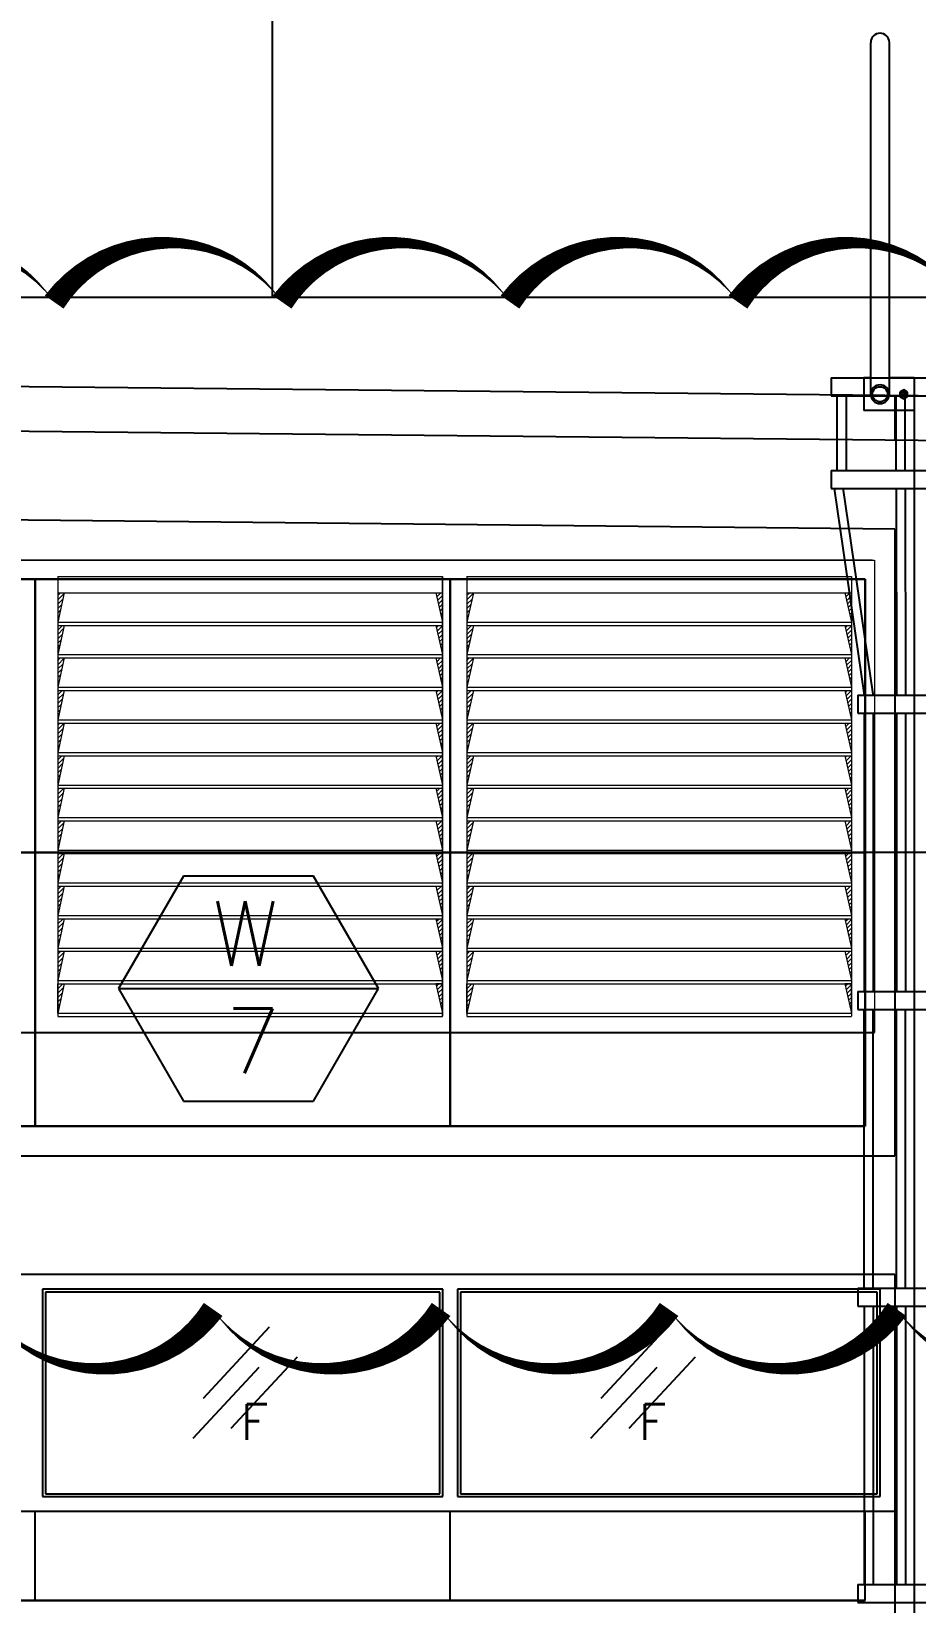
# Model space of a CAD drawing. Header units: inches. Extents: x 10298 to 58665, y -34908 to 21181.
# Drawn here: x 48045 to 51027, y -27391 to -22091 of the extents above; entities that cross this region are included whole.
import ezdxf
from ezdxf import colors
from ezdxf.entities.mleader import LeaderData, LeaderLine
from ezdxf.math import Vec2, Vec3

# ---------------------------------------------------------------- set-up
doc = ezdxf.new("R2010")
doc.units = ezdxf.units.IN
doc.header["$MEASUREMENT"] = 0
for name, pattern in [('CENTER', [2, 1.25, -0.25, 0.25, -0.25]), ('HIDDEN', [0.375, 0.25, -0.125]), ('HIDDEN2', [0.1875, 0.125, -0.0625])]:
    doc.linetypes.add(name, pattern=pattern)
for name, color, linetype in [('1', 1, 'CENTER'), ('M-HVAC-DUCT-NEW', 5, 'Continuous'), ('M-HVAC-PIPE-NEW', 6, 'HIDDEN2'), ('M-X-BKGD', 8, 'Continuous')]:
    doc.layers.add(name, color=color, linetype=linetype)
doc.layers.add('grid nos', color=253, linetype='Continuous', lineweight=0)
doc.styles.add('RomanS', font='romans.shx', dxfattribs={"width": 0.8})
doc.styles.add('SIMPLEX', font='simplex.shx')

# ---------------------------------------------------------------- blocks, each defined once
blk = doc.blocks.new('LOUVER 5')
at = {"color": 170, "ltscale": 10000}
blk.add_line((33449, 71080.7), (27841.2, 71080.7), dxfattribs=at)
at = {"layer": '1', "color": 170, "lineweight": 0}
for p, q in [((33441.6, 72675), (27841.2, 72675)), ((27841.2, 72675), (33449, 72675)), ((33449, 72675), (33449, 71080.7)), ((30694.6, 72620), (31992, 72620)), ((30694.6, 72620), (31992, 72620)), ((30694.6, 72620), (30694.6, 71135.6)), ((31992, 71135.6), (31992, 72620)), ((31992, 72620), (31992, 71135.6)), ((32074.5, 72620), (33372, 72620)), ((32074.5, 72620), (32074.5, 71135.6)), ((32074.5, 72620), (32074.5, 71135.6)), ((33372, 72620), (33372, 71135.6)), ((30694.6, 72565.1), (31992, 72565.1)), ((32074.5, 72565.1), (33372, 72565.1)), ((30694.6, 72466.1), (31992, 72466.1)), ((30694.6, 72455.1), (31992, 72455.1)), ((32074.5, 72466.1), (33372, 72466.1)), ((32074.5, 72455.1), (33372, 72455.1)), ((30694.6, 72356.2), (31992, 72356.2)), ((32074.5, 72356.2), (33372, 72356.2)), ((30694.6, 72345.2), (31992, 72345.2)), ((32074.5, 72345.2), (33372, 72345.2)), ((30694.6, 72246.2), (31992, 72246.2)), ((32074.5, 72246.2), (33372, 72246.2)), ((30694.6, 72235.2), (31992, 72235.2)), ((32074.5, 72235.2), (33372, 72235.2)), ((30694.6, 72136.2), (31992, 72136.2)), ((32074.5, 72136.2), (33372, 72136.2)), ((30694.6, 72125.2), (31992, 72125.2)), ((32074.5, 72125.2), (33372, 72125.2)), ((30694.6, 72026.3), (31992, 72026.3)), ((30694.6, 72015.3), (31992, 72015.3)), ((32074.5, 72026.3), (33372, 72026.3)), ((32074.5, 72015.3), (33372, 72015.3)), ((30694.6, 71916.3), (31992, 71916.3)), ((30694.6, 71905.3), (31992, 71905.3)), ((32074.5, 71916.3), (33372, 71916.3)), ((32074.5, 71905.3), (33372, 71905.3)), ((30694.6, 71806.4), (31992, 71806.4)), ((30694.6, 71795.4), (31992, 71795.4)), ((32074.5, 71806.4), (33372, 71806.4)), ((32074.5, 71795.4), (33372, 71795.4)), ((30694.6, 71696.4), (31992, 71696.4)), ((30694.6, 71685.4), (31992, 71685.4)), ((32074.5, 71696.4), (33372, 71696.4)), ((32074.5, 71685.4), (33372, 71685.4)), ((30694.6, 71586.5), (31992, 71586.5)), ((30694.6, 71575.5), (31992, 71575.5)), ((32074.5, 71586.5), (33372, 71586.5)), ((32074.5, 71575.5), (33372, 71575.5)), ((30694.6, 71476.5), (31992, 71476.5)), ((30694.6, 71465.5), (31992, 71465.5)), ((32074.5, 71476.5), (33372, 71476.5)), ((32074.5, 71465.5), (33372, 71465.5)), ((30694.6, 71366.6), (31992, 71366.6)), ((30694.6, 71355.6), (31992, 71355.6)), ((32074.5, 71366.6), (33372, 71366.6)), ((32074.5, 71355.6), (33372, 71355.6)), ((30694.6, 71256.6), (31992, 71256.6)), ((30694.6, 71245.6), (31992, 71245.6)), ((32074.5, 71256.6), (33372, 71256.6)), ((32074.5, 71245.6), (33372, 71245.6)), ((30694.6, 71146.6), (31992, 71146.6)), ((30694.6, 71135.6), (31992, 71135.6)), ((32074.5, 71146.6), (33372, 71146.6)), ((32074.5, 71135.6), (33372, 71135.6))]:
    blk.add_line(p, q, dxfattribs=at)
at = {"layer": 'grid nos', "color": 170, "linetype": 'Continuous', "ltscale": 10000}
for p, q in [((30694.6, 72555.7), (30703.9, 72565.1)), ((30694.6, 72541.1), (30716, 72562.5)), ((31970.4, 72563.3), (31972.2, 72565.1)), ((31973.1, 72551.3), (31986.8, 72565.1)), ((32074.5, 72555.7), (32083.9, 72565.1)), ((32074.5, 72541.1), (32095.9, 72562.5)), ((33350.4, 72563.3), (33352.2, 72565.1)), ((33353, 72551.3), (33366.8, 72565.1)), ((30694.6, 72526.5), (30711.8, 72543.8)), ((30694.6, 72512), (30707.6, 72525)), ((30694.6, 72497.4), (30703.5, 72506.3)), ((31975.7, 72539.4), (31992, 72555.7)), ((31978.4, 72527.5), (31992, 72541.1)), ((31981, 72515.6), (31992, 72526.5)), ((31983.7, 72503.6), (31992, 72512)), ((32074.5, 72526.5), (32091.8, 72543.8)), ((32074.5, 72512), (32087.6, 72525)), ((32074.5, 72497.4), (32083.4, 72506.3)), ((33355.7, 72539.4), (33372, 72555.7)), ((33358.3, 72527.5), (33372, 72541.1)), ((33361, 72515.6), (33372, 72526.5)), ((33363.6, 72503.6), (33372, 72512)), ((30694.6, 72482.8), (30699.3, 72487.6)), ((30694.6, 72468.2), (30695.2, 72468.8)), ((30694.6, 72453.6), (30696, 72455.1)), ((30694.6, 72439.1), (30710.6, 72455.1)), ((31971.7, 72447.9), (31978.9, 72455.1)), ((31974.3, 72435.9), (31992, 72453.7)), ((31986.3, 72491.7), (31992, 72497.4)), ((31989, 72479.8), (31992, 72482.8)), ((31991.6, 72467.8), (31992, 72468.2)), ((32074.5, 72482.8), (32079.3, 72487.6)), ((32074.5, 72468.2), (32075.1, 72468.8)), ((32074.5, 72453.6), (32076, 72455.1)), ((32074.5, 72439.1), (32090.6, 72455.1)), ((33351.6, 72447.9), (33358.9, 72455.1)), ((33354.3, 72435.9), (33372, 72453.7)), ((33366.3, 72491.7), (33372, 72497.4)), ((33368.9, 72479.8), (33372, 72482.8)), ((33371.6, 72467.8), (33372, 72468.2)), ((30694.6, 72424.5), (30714.1, 72444)), ((30694.6, 72409.9), (30709.9, 72425.3)), ((30694.6, 72395.3), (30705.7, 72406.5)), ((31977, 72424), (31992, 72439.1)), ((31979.6, 72412.1), (31992, 72424.5)), ((31982.3, 72400.1), (31992, 72409.9)), ((32074.5, 72424.5), (32094, 72444)), ((32074.5, 72409.9), (32089.9, 72425.3)), ((32074.5, 72395.3), (32085.7, 72406.5)), ((33356.9, 72424), (33372, 72439.1)), ((33359.6, 72412.1), (33372, 72424.5)), ((33362.2, 72400.1), (33372, 72409.9)), ((30694.6, 72380.7), (30701.6, 72387.8)), ((30694.6, 72366.2), (30697.4, 72369)), ((31984.9, 72388.2), (31992, 72395.3)), ((31987.6, 72376.3), (31992, 72380.8)), ((31990.2, 72364.4), (31992, 72366.2)), ((32074.5, 72380.7), (32081.5, 72387.8)), ((32074.5, 72366.2), (32077.4, 72369)), ((33364.9, 72388.2), (33372, 72395.3)), ((33367.5, 72376.3), (33372, 72380.8)), ((33370.2, 72364.4), (33372, 72366.2)), ((30694.6, 72337), (30702.7, 72345.2)), ((30694.6, 72322.4), (30716.3, 72344.2)), ((30694.6, 72307.9), (30712.2, 72325.5)), ((30694.6, 72293.3), (30708, 72306.7)), ((31970.2, 72344.4), (31971, 72345.2)), ((31972.9, 72332.4), (31985.6, 72345.2)), ((31975.5, 72320.5), (31992, 72337)), ((31978.2, 72308.6), (31992, 72322.5)), ((31980.8, 72296.7), (31992, 72307.9)), ((31983.5, 72284.7), (31992, 72293.3)), ((32074.5, 72337), (32082.6, 72345.2)), ((32074.5, 72322.4), (32096.3, 72344.2)), ((32074.5, 72307.9), (32092.1, 72325.5)), ((32074.5, 72293.3), (32088, 72306.7)), ((33350.2, 72344.4), (33351, 72345.2)), ((33352.8, 72332.4), (33365.5, 72345.2)), ((33355.5, 72320.5), (33372, 72337)), ((33358.1, 72308.6), (33372, 72322.5)), ((33360.8, 72296.7), (33372, 72307.9)), ((33363.4, 72284.7), (33372, 72293.3)), ((30694.6, 72278.7), (30703.8, 72288)), ((30694.6, 72264.1), (30699.7, 72269.2)), ((30694.6, 72249.5), (30695.5, 72250.5)), ((31986.1, 72272.8), (31992, 72278.7)), ((31988.8, 72260.9), (31992, 72264.1)), ((31991.4, 72248.9), (31992, 72249.6)), ((32074.5, 72278.7), (32083.8, 72288)), ((32074.5, 72264.1), (32079.6, 72269.2)), ((32074.5, 72249.5), (32075.5, 72250.5)), ((33366.1, 72272.8), (33372, 72278.7)), ((33368.7, 72260.9), (33372, 72264.1)), ((33371.4, 72248.9), (33372, 72249.6)), ((30694.6, 72235), (30694.8, 72235.2)), ((30694.6, 72220.4), (30709.4, 72235.2)), ((30694.6, 72205.8), (30714.4, 72225.7)), ((30694.6, 72191.2), (30710.3, 72206.9)), ((30694.6, 72176.7), (30706.1, 72188.2)), ((31971.4, 72229), (31977.7, 72235.2)), ((31974.1, 72217), (31992, 72235)), ((31976.7, 72205.1), (31992, 72220.4)), ((31979.4, 72193.2), (31992, 72205.8)), ((31982, 72181.2), (31992, 72191.2)), ((32074.5, 72235), (32074.7, 72235.2)), ((32074.5, 72220.4), (32089.3, 72235.2)), ((32074.5, 72205.8), (32094.4, 72225.7)), ((32074.5, 72191.2), (32090.2, 72206.9)), ((32074.5, 72176.7), (32086, 72188.2)), ((33351.4, 72229), (33357.6, 72235.2)), ((33354, 72217), (33372, 72235)), ((33356.7, 72205.1), (33372, 72220.4)), ((33359.3, 72193.2), (33372, 72205.8)), ((33362, 72181.2), (33372, 72191.2)), ((30694.6, 72162.1), (30701.9, 72169.5)), ((30694.6, 72147.5), (30697.8, 72150.7)), ((31984.7, 72169.3), (31992, 72176.7)), ((31987.3, 72157.4), (31992, 72162.1)), ((31990, 72145.5), (31992, 72147.5)), ((32074.5, 72162.1), (32081.9, 72169.5)), ((32074.5, 72147.5), (32077.7, 72150.7)), ((33364.6, 72169.3), (33372, 72176.7)), ((33367.3, 72157.4), (33372, 72162.1)), ((33369.9, 72145.5), (33372, 72147.5)), ((30694.6, 72118.3), (30701.5, 72125.2)), ((30694.6, 72103.8), (30716, 72125.2)), ((30694.6, 72089.2), (30712.5, 72107.2)), ((30694.6, 72074.6), (30708.4, 72088.4)), ((31972.6, 72113.5), (31984.3, 72125.2)), ((31975.3, 72101.6), (31992, 72118.4)), ((31977.9, 72089.7), (31992, 72103.8)), ((31980.6, 72077.8), (31992, 72089.2)), ((32074.5, 72118.3), (32081.4, 72125.2)), ((32074.5, 72103.8), (32096, 72125.2)), ((32074.5, 72089.2), (32092.5, 72107.2)), ((32074.5, 72074.6), (32088.3, 72088.4)), ((33352.6, 72113.5), (33364.3, 72125.2)), ((33355.2, 72101.6), (33372, 72118.4)), ((33357.9, 72089.7), (33372, 72103.8)), ((33360.5, 72077.8), (33372, 72089.2)), ((30694.6, 72060), (30704.2, 72069.7)), ((30694.6, 72045.4), (30700, 72050.9)), ((30694.6, 72030.9), (30695.9, 72032.2)), ((31983.2, 72065.8), (31992, 72074.6)), ((31985.9, 72053.9), (31992, 72060)), ((31988.5, 72042), (31992, 72045.5)), ((31991.2, 72030.1), (31992, 72030.9)), ((32074.5, 72060), (32084.1, 72069.7)), ((32074.5, 72045.4), (32080, 72050.9)), ((32074.5, 72030.9), (32075.8, 72032.2)), ((33363.2, 72065.8), (33372, 72074.6)), ((33365.8, 72053.9), (33372, 72060)), ((33368.5, 72042), (33372, 72045.5)), ((33371.1, 72030.1), (33372, 72030.9)), ((30694.6, 72001.7), (30708.1, 72015.3)), ((30694.6, 71987.1), (30714.8, 72007.4)), ((30694.6, 71972.6), (30710.6, 71988.6)), ((31971.2, 72010.1), (31976.4, 72015.3)), ((31973.9, 71998.1), (31991, 72015.3)), ((31976.5, 71986.2), (31992, 72001.7)), ((31979.2, 71974.3), (31992, 71987.2)), ((32074.5, 72001.7), (32088.1, 72015.3)), ((32074.5, 71987.1), (32094.7, 72007.4)), ((32074.5, 71972.6), (32090.6, 71988.6)), ((33351.2, 72010.1), (33356.4, 72015.3)), ((33353.8, 71998.1), (33371, 72015.3)), ((33356.5, 71986.2), (33372, 72001.7)), ((33359.1, 71974.3), (33372, 71987.2)), ((30694.6, 71958), (30706.5, 71969.9)), ((30694.6, 71943.4), (30702.3, 71951.1)), ((30694.6, 71928.8), (30698.1, 71932.4)), ((31981.8, 71962.3), (31992, 71972.6)), ((31984.5, 71950.4), (31992, 71958)), ((31987.1, 71938.5), (31992, 71943.4)), ((31989.8, 71926.6), (31992, 71928.8)), ((32074.5, 71958), (32086.4, 71969.9)), ((32074.5, 71943.4), (32082.2, 71951.1)), ((32074.5, 71928.8), (32078.1, 71932.4)), ((33361.8, 71962.3), (33372, 71972.6)), ((33364.4, 71950.4), (33372, 71958)), ((33367.1, 71938.5), (33372, 71943.4)), ((33369.7, 71926.6), (33372, 71928.8)), ((30694.6, 71899.7), (30700.2, 71905.3)), ((30694.6, 71885.1), (30714.8, 71905.3)), ((30694.6, 71870.5), (30712.9, 71888.8)), ((30694.6, 71855.9), (30708.7, 71870.1)), ((31972.4, 71894.6), (31983.1, 71905.3)), ((31975.1, 71882.7), (31992, 71899.7)), ((31977.7, 71870.8), (31992, 71885.1)), ((31980.4, 71858.9), (31992, 71870.5)), ((32074.5, 71899.7), (32080.2, 71905.3)), ((32074.5, 71885.1), (32094.7, 71905.3)), ((32074.5, 71870.5), (32092.8, 71888.8)), ((32074.5, 71855.9), (32088.7, 71870.1)), ((33352.4, 71894.6), (33363.1, 71905.3)), ((33355, 71882.7), (33372, 71899.7)), ((33357.7, 71870.8), (33372, 71885.1)), ((33360.3, 71858.9), (33372, 71870.5)), ((30694.6, 71841.4), (30704.5, 71851.3)), ((30694.6, 71826.8), (30700.4, 71832.6)), ((31983, 71846.9), (31992, 71855.9)), ((31985.7, 71835), (31992, 71841.4)), ((31988.3, 71823.1), (31992, 71826.8)), ((32074.5, 71841.4), (32084.5, 71851.3)), ((32074.5, 71826.8), (32080.3, 71832.6)), ((33363, 71846.9), (33372, 71855.9)), ((33365.6, 71835), (33372, 71841.4)), ((33368.3, 71823.1), (33372, 71826.8)), ((30694.6, 71812.2), (30696.2, 71813.9)), ((30694.6, 71783), (30706.9, 71795.4)), ((30694.6, 71768.5), (30715.1, 71789)), ((30694.6, 71753.9), (30711, 71770.3)), ((31971, 71791.2), (31975.2, 71795.4)), ((31973.6, 71779.2), (31989.8, 71795.4)), ((31976.3, 71767.3), (31992, 71783.1)), ((31978.9, 71755.4), (31992, 71768.5)), ((31991, 71811.2), (31992, 71812.2)), ((32074.5, 71812.2), (32076.2, 71813.9)), ((32074.5, 71783), (32086.8, 71795.4)), ((32074.5, 71768.5), (32095.1, 71789)), ((32074.5, 71753.9), (32090.9, 71770.3)), ((33350.9, 71791.2), (33355.1, 71795.4)), ((33353.6, 71779.2), (33369.7, 71795.4)), ((33356.2, 71767.3), (33372, 71783.1)), ((33358.9, 71755.4), (33372, 71768.5)), ((33370.9, 71811.2), (33372, 71812.2)), ((30694.6, 71739.3), (30706.8, 71751.6)), ((30694.6, 71724.7), (30702.6, 71732.8)), ((30694.6, 71710.1), (30698.5, 71714.1)), ((31981.6, 71743.4), (31992, 71753.9)), ((31984.2, 71731.5), (31992, 71739.3)), ((31986.9, 71719.6), (31992, 71724.7)), ((31989.5, 71707.7), (31992, 71710.2)), ((32074.5, 71739.3), (32086.8, 71751.6)), ((32074.5, 71724.7), (32082.6, 71732.8)), ((32074.5, 71710.1), (32078.4, 71714.1)), ((33361.5, 71743.4), (33372, 71753.9)), ((33364.2, 71731.5), (33372, 71739.3)), ((33366.8, 71719.6), (33372, 71724.7)), ((33369.5, 71707.7), (33372, 71710.2)), ((30694.6, 71681), (30699, 71685.4)), ((30694.6, 71666.4), (30713.6, 71685.4)), ((30694.6, 71651.8), (30713.2, 71670.5)), ((31972.2, 71675.7), (31981.9, 71685.4)), ((31974.8, 71663.8), (31992, 71681)), ((31977.5, 71651.9), (31992, 71666.4)), ((32074.5, 71681), (32078.9, 71685.4)), ((32074.5, 71666.4), (32093.5, 71685.4)), ((32074.5, 71651.8), (32093.2, 71670.5)), ((33352.1, 71675.7), (33361.8, 71685.4)), ((33354.8, 71663.8), (33372, 71681)), ((33357.4, 71651.9), (33372, 71666.4)), ((30694.6, 71637.3), (30709.1, 71651.8)), ((30694.6, 71622.7), (30704.9, 71633)), ((30694.6, 71608.1), (30700.7, 71614.3)), ((31980.1, 71640), (31992, 71651.9)), ((31982.8, 71628), (31992, 71637.3)), ((31985.4, 71616.1), (31992, 71622.7)), ((31988.1, 71604.2), (31992, 71608.1)), ((32074.5, 71637.3), (32089, 71651.8)), ((32074.5, 71622.7), (32084.8, 71633)), ((32074.5, 71608.1), (32080.7, 71614.3)), ((33360.1, 71640), (33372, 71651.9)), ((33362.7, 71628), (33372, 71637.3)), ((33365.4, 71616.1), (33372, 71622.7)), ((33368, 71604.2), (33372, 71608.1)), ((30694.6, 71593.5), (30696.6, 71595.5)), ((30694.6, 71564.4), (30705.7, 71575.5)), ((30694.6, 71549.8), (30715.5, 71570.7)), ((30694.6, 71535.2), (30711.3, 71552)), ((31970.8, 71572.3), (31974, 71575.5)), ((31973.4, 71560.3), (31988.5, 71575.5)), ((31976.1, 71548.4), (31992, 71564.4)), ((31990.7, 71592.3), (31992, 71593.5)), ((32074.5, 71593.5), (32076.5, 71595.5)), ((32074.5, 71564.4), (32085.6, 71575.5)), ((32074.5, 71549.8), (32095.4, 71570.7)), ((32074.5, 71535.2), (32091.3, 71552)), ((33350.7, 71572.3), (33353.9, 71575.5)), ((33353.4, 71560.3), (33368.5, 71575.5)), ((33356, 71548.4), (33372, 71564.4)), ((33370.7, 71592.3), (33372, 71593.5)), ((30694.6, 71520.6), (30707.2, 71533.2)), ((30694.6, 71506.1), (30703, 71514.5)), ((31978.7, 71536.5), (31992, 71549.8)), ((31981.4, 71524.6), (31992, 71535.2)), ((31984, 71512.6), (31992, 71520.6)), ((31986.7, 71500.7), (31992, 71506.1)), ((32074.5, 71520.6), (32087.1, 71533.2)), ((32074.5, 71506.1), (32082.9, 71514.5)), ((33358.7, 71536.5), (33372, 71549.8)), ((33361.3, 71524.6), (33372, 71535.2)), ((33364, 71512.6), (33372, 71520.6)), ((33366.6, 71500.7), (33372, 71506.1)), ((30694.6, 71491.5), (30698.8, 71495.8)), ((30694.6, 71476.9), (30694.7, 71477)), ((30694.6, 71462.3), (30697.7, 71465.5)), ((30694.6, 71447.7), (30712.3, 71465.5)), ((30694.6, 71433.2), (30713.6, 71452.2)), ((31972, 71456.8), (31980.6, 71465.5)), ((31974.6, 71444.9), (31992, 71462.3)), ((31977.3, 71433), (31992, 71447.8)), ((31989.3, 71488.8), (31992, 71491.5)), ((31992, 71476.8), (31992, 71476.9)), ((32074.5, 71491.5), (32078.8, 71495.8)), ((32074.5, 71476.9), (32074.6, 71477)), ((32074.5, 71462.3), (32077.7, 71465.5)), ((32074.5, 71447.7), (32092.3, 71465.5)), ((32074.5, 71433.2), (32093.5, 71452.2)), ((33351.9, 71456.8), (33360.6, 71465.5)), ((33354.6, 71444.9), (33372, 71462.3)), ((33357.2, 71433), (33372, 71447.8)), ((33369.3, 71488.8), (33372, 71491.5)), ((33371.9, 71476.8), (33372, 71476.9)), ((30694.6, 71418.6), (30709.4, 71433.5)), ((30694.6, 71404), (30705.3, 71414.7)), ((30694.6, 71389.4), (30701.1, 71396)), ((31979.9, 71421.1), (31992, 71433.2)), ((31982.6, 71409.1), (31992, 71418.6)), ((31985.2, 71397.2), (31992, 71404)), ((32074.5, 71418.6), (32089.4, 71433.5)), ((32074.5, 71404), (32085.2, 71414.7)), ((32074.5, 71389.4), (32081, 71396)), ((33359.9, 71421.1), (33372, 71433.2)), ((33362.5, 71409.1), (33372, 71418.6)), ((33365.2, 71397.2), (33372, 71404)), ((30694.6, 71374.8), (30696.9, 71377.2)), ((30694.6, 71345.7), (30704.4, 71355.6)), ((30694.6, 71331.1), (30715.8, 71352.4)), ((31970.5, 71353.4), (31972.7, 71355.6)), ((31973.2, 71341.4), (31987.3, 71355.6)), ((31975.8, 71329.5), (31992, 71345.7)), ((31987.9, 71385.3), (31992, 71389.4)), ((31990.5, 71373.4), (31992, 71374.9)), ((32074.5, 71374.8), (32076.9, 71377.2)), ((32074.5, 71345.7), (32084.4, 71355.6)), ((32074.5, 71331.1), (32095.8, 71352.4)), ((33350.5, 71353.4), (33352.7, 71355.6)), ((33353.1, 71341.4), (33367.2, 71355.6)), ((33355.8, 71329.5), (33372, 71345.7)), ((33367.8, 71385.3), (33372, 71389.4)), ((33370.5, 71373.4), (33372, 71374.9)), ((30694.6, 71316.5), (30711.7, 71333.7)), ((30694.6, 71302), (30707.5, 71314.9)), ((30694.6, 71287.4), (30703.3, 71296.2)), ((31978.5, 71317.6), (31992, 71331.1)), ((31981.1, 71305.7), (31992, 71316.6)), ((31983.8, 71293.7), (31992, 71302)), ((31986.4, 71281.8), (31992, 71287.4)), ((32074.5, 71316.5), (32091.6, 71333.7)), ((32074.5, 71302), (32087.5, 71314.9)), ((32074.5, 71287.4), (32083.3, 71296.2)), ((33358.4, 71317.6), (33372, 71331.1)), ((33361.1, 71305.7), (33372, 71316.6)), ((33363.7, 71293.7), (33372, 71302)), ((33366.4, 71281.8), (33372, 71287.4)), ((30694.6, 71272.8), (30699.2, 71277.4)), ((30694.6, 71258.2), (30695, 71258.7)), ((30694.6, 71243.6), (30696.5, 71245.6)), ((30694.6, 71229.1), (30711.1, 71245.6)), ((30694.6, 71214.5), (30713.9, 71233.9)), ((31971.7, 71237.9), (31979.4, 71245.6)), ((31974.4, 71226), (31992, 71243.7)), ((31989.1, 71269.9), (31992, 71272.8)), ((31991.7, 71257.9), (31992, 71258.2)), ((32074.5, 71272.8), (32079.1, 71277.4)), ((32074.5, 71258.2), (32075, 71258.7)), ((32074.5, 71243.6), (32076.5, 71245.6)), ((32074.5, 71229.1), (32091, 71245.6)), ((32074.5, 71214.5), (32093.9, 71233.9)), ((33351.7, 71237.9), (33359.3, 71245.6)), ((33354.3, 71226), (33372, 71243.7)), ((33369, 71269.9), (33372, 71272.8)), ((33371.7, 71257.9), (33372, 71258.2)), ((30694.6, 71199.9), (30709.8, 71215.1)), ((30694.6, 71185.3), (30705.6, 71196.4)), ((31977, 71214.1), (31992, 71229.1)), ((31979.7, 71202.2), (31992, 71214.5)), ((31982.3, 71190.2), (31992, 71199.9)), ((31985, 71178.3), (31992, 71185.3)), ((32074.5, 71199.9), (32089.7, 71215.1)), ((32074.5, 71185.3), (32085.6, 71196.4)), ((33357, 71214.1), (33372, 71229.1)), ((33359.6, 71202.2), (33372, 71214.5)), ((33362.3, 71190.2), (33372, 71199.9)), ((33364.9, 71178.3), (33372, 71185.3)), ((30694.6, 71170.8), (30701.4, 71177.6)), ((30694.6, 71156.2), (30697.3, 71158.9)), ((31987.6, 71166.4), (31992, 71170.8)), ((31990.3, 71154.5), (31992, 71156.2)), ((32074.5, 71170.8), (32081.4, 71177.6)), ((32074.5, 71156.2), (32077.2, 71158.9)), ((33367.6, 71166.4), (33372, 71170.8)), ((33370.2, 71154.5), (33372, 71156.2))]:
    blk.add_line(p, q, dxfattribs=at)
at = {"layer": 'grid nos', "color": 170, "linetype": 'HIDDEN', "ltscale": 10000}
for p, q in [((30716.5, 72565.1), (30694.6, 72466.1)), ((31970, 72565.1), (31992, 72466.1)), ((32096.5, 72565.1), (32074.5, 72466.1)), ((33350, 72565.1), (33372, 72466.1)), ((30716.5, 72455.1), (30694.6, 72356.2)), ((31970, 72455.1), (31992, 72356.2)), ((32096.5, 72455.1), (32074.5, 72356.2)), ((33350, 72455.1), (33372, 72356.2)), ((30716.5, 72345.2), (30694.6, 72246.2)), ((31970, 72345.2), (31992, 72246.2)), ((32096.5, 72345.2), (32074.5, 72246.2)), ((33350, 72345.2), (33372, 72246.2)), ((30716.5, 72235.2), (30694.6, 72136.2)), ((31970, 72235.2), (31992, 72136.2)), ((32096.5, 72235.2), (32074.5, 72136.2)), ((33350, 72235.2), (33372, 72136.2)), ((30716.5, 72125.2), (30694.6, 72026.3)), ((31970, 72125.2), (31992, 72026.3)), ((32096.5, 72125.2), (32074.5, 72026.3)), ((33350, 72125.2), (33372, 72026.3)), ((30716.5, 72015.3), (30694.6, 71916.3)), ((31970, 72015.3), (31992, 71916.3)), ((32096.5, 72015.3), (32074.5, 71916.3)), ((33350, 72015.3), (33372, 71916.3)), ((30716.5, 71905.3), (30694.6, 71806.4)), ((31970, 71905.3), (31992, 71806.4)), ((32096.5, 71905.3), (32074.5, 71806.4)), ((33350, 71905.3), (33372, 71806.4)), ((30716.5, 71795.4), (30694.6, 71696.4)), ((31970, 71795.4), (31992, 71696.4)), ((32096.5, 71795.4), (32074.5, 71696.4)), ((33350, 71795.4), (33372, 71696.4)), ((30716.5, 71685.4), (30694.6, 71586.5)), ((31970, 71685.4), (31992, 71586.5)), ((32096.5, 71685.4), (32074.5, 71586.5)), ((33350, 71685.4), (33372, 71586.5)), ((30716.5, 71575.5), (30694.6, 71476.5)), ((31970, 71575.5), (31992, 71476.5)), ((32096.5, 71575.5), (32074.5, 71476.5)), ((33350, 71575.5), (33372, 71476.5)), ((30716.5, 71465.5), (30694.6, 71366.6)), ((31970, 71465.5), (31992, 71366.6)), ((32096.5, 71465.5), (32074.5, 71366.6)), ((33350, 71465.5), (33372, 71366.6)), ((30716.5, 71355.6), (30694.6, 71256.6)), ((31970, 71355.6), (31992, 71256.6)), ((32096.5, 71355.6), (32074.5, 71256.6)), ((33350, 71355.6), (33372, 71256.6)), ((30694.6, 71146.6), (30694.6, 71245.6)), ((30694.6, 71245.6), (30716.5, 71245.6)), ((30716.5, 71245.6), (30694.6, 71146.6)), ((31992, 71245.6), (31970, 71245.6)), ((31970, 71245.6), (31992, 71146.6)), ((31992, 71146.6), (31992, 71245.6)), ((32074.5, 71146.6), (32074.5, 71245.6)), ((32074.5, 71245.6), (32096.5, 71245.6)), ((32096.5, 71245.6), (32074.5, 71146.6)), ((33372, 71245.6), (33350, 71245.6)), ((33350, 71245.6), (33372, 71146.6)), ((33372, 71146.6), (33372, 71245.6))]:
    blk.add_line(p, q, dxfattribs=at)

msp = doc.modelspace()

# ---------------------------------------------------------------- linework, layer by layer
at = {"layer": 'M-HVAC-DUCT-NEW', "color": 2}
msp.add_lwpolyline([(51197.2, -23004, 0, 76.9, 0.520567), (50428.3, -23004, 0, 76.9, 0.520567), (49659.4, -23004, 0, 76.9, 0.520567), (48890.6, -23004, 0, 76.9, 0.520567), (48121.7, -23004, 0, 76.9, 0.520567), (47352.8, -23004, 0, 76.9, 0.520567), (46583.9, -23004, 0, 76.9, 0.520567), (45815, -23004, 0, 76.9, 0.520567), (45046.1, -23004, 0, 76.9, 0.520567), (44367.3, -23004, 0, 76.9, 0.520567), (44367.3, -23772.9, 0, 76.9, 0.520567), (44367.3, -24541.8, 0, 76.9, 0.520567), (44367.3, -25310.7, 0, 76.9, 0.520567), (44367.3, -26079.6, 0, 76.9, 0.520567), (44813.6, -26402.2, 0, 76.9, 0.520567), (45582.5, -26402.2, 0, 76.9, 0.520567), (46351.4, -26402.2, 0, 76.9, 0.520567), (47120.3, -26402.2, 0, 76.9, 0.520567), (47889.2, -26402.2, 0, 76.9, 0.520567), (48658.1, -26402.2, 0, 76.9, 0.520567), (49427, -26402.2, 0, 76.9, 0.520567), (50195.9, -26402.2, 0, 76.9, 0.520567), (50964.8, -26402.2, 0, 76.9, 0.520567), (51733.7, -26402.2, 0, 76.9, 0.520567)], format="xyseb", dxfattribs=at)
at = {"layer": 'M-X-BKGD'}
for p, q in [((48857.6, -22988.2), (48857.6, -21758.3)), ((50876, -23315), (50876, -22128.5)), ((50939, -23315), (50939, -22128.5)), ((57457.9, -22988.2), (44907.4, -22988.2)), ((51426.1, -22988.2), (50939, -22988.2)), ((57207.9, -23383.6), (45157.4, -23260.9)), ((50742.3, -23260), (50742.3, -23320.6)), ((50742.3, -23260), (51622.7, -23260)), ((50852.5, -23260), (50852.5, -23370)), ((50876, -23260), (50852.5, -23260)), ((50962.5, -23260), (50939, -23260)), ((51022.5, -23260), (50962.5, -23260)), ((51022.5, -23260), (51022.5, -23572.7)), ((51022.5, -23260), (51032.5, -23260)), ((50987.5, -23300.1), (50974.5, -23307.6)), ((50974.5, -23307.6), (50974.5, -23322.5)), ((50994.4, -23311), (50980.6, -23319)), ((51000.4, -23307.6), (50987.5, -23300.1)), ((51000.4, -23322.5), (51000.4, -23307.6)), ((50742.3, -23320.6), (51622.7, -23320.6)), ((50763.5, -23572.7), (50763.5, -23320.6)), ((50793.9, -23572.7), (50793.9, -23320.6)), ((51022.5, -23370), (50852.5, -23370)), ((50957.4, -23324.5), (50957.4, -23470)), ((50957.5, -23324.5), (50957.5, -23470)), ((50962.5, -23572.7), (50962.5, -23320.6)), ((50974.5, -23322.5), (50987.5, -23330)), ((50987.5, -23330), (51000.4, -23322.5)), ((50992.8, -23572.7), (50992.8, -23320.6)), ((51022.5, -23370), (51022.5, -24652.4)), ((51182.5, -23472.3), (45155.8, -23410.9)), ((50742.3, -23572.7), (51622.7, -23572.7)), ((50742.3, -23572.7), (50742.3, -23633.3)), ((50742.3, -23633.3), (51622.7, -23633.3)), ((50752.7, -23633.3), (50853.8, -24329.7)), ((50782.6, -23630.1), (50883.7, -24326.5)), ((50962.5, -23633.3), (50963.6, -24329.7)), ((50992.8, -23633.3), (50993.9, -24329.7)), ((50957.5, -23770), (45157.2, -23711)), ((50957.4, -23770), (50957.4, -25883.7)), ((50957.5, -23770), (50957.5, -25883.7)), ((45257.2, -23938.2), (50857.6, -23938.2)), ((48057.5, -23938.2), (46657.5, -23938.2)), ((48057.5, -23938.2), (46657.5, -23938.2)), ((48057.5, -23938.2), (48057.5, -25783.7)), ((48057.5, -24860.9), (48057.5, -23938.2)), ((49457.5, -23938.2), (48057.5, -23938.2)), ((48057.5, -23938.2), (48057.5, -24860.9)), ((48057.5, -25783.7), (48057.5, -23938.2)), ((49457.5, -23938.2), (48057.5, -23938.2)), ((48057.5, -23938.2), (48057.5, -25783.7)), ((49457.5, -23938.2), (49457.5, -25783.7)), ((49457.5, -24860.9), (49457.5, -23938.2)), ((50857.6, -23938.2), (49457.5, -23938.2)), ((49457.5, -23938.2), (49457.5, -24860.9)), ((49457.5, -25783.7), (49457.5, -23938.2)), ((50857.6, -23938.2), (49457.5, -23938.2)), ((49457.5, -23938.2), (49457.5, -25783.7)), ((50857.5, -23938.2), (50857.5, -25783.7)), ((50857.6, -23938.2), (50857.6, -25783.7)), ((50857.6, -24860.9), (50857.6, -23938.2)), ((50857.6, -25783.7), (50857.6, -23938.2)), ((50832.6, -24329.7), (51523.8, -24329.7)), ((50832.6, -24329.7), (50832.6, -24390.3)), ((50832.6, -24390.3), (51523.8, -24390.3)), ((50853.8, -24390.3), (50853.8, -25330)), ((50884.1, -24390.3), (50884.1, -25330)), ((50963.6, -24390.3), (50963.6, -25330)), ((50993.9, -24390.3), (50993.9, -25330)), ((51022.5, -24590.3), (51022.5, -25683.3)), ((57107.9, -24860.9), (45257.2, -24860.9)), ((46657.5, -24860.9), (48057.5, -24860.9)), ((48057.5, -24860.9), (46657.5, -24860.9)), ((48057.5, -25783.7), (48057.5, -24860.9)), ((49457.5, -24860.9), (48057.5, -24860.9)), ((48057.5, -24860.9), (48057.5, -25783.7)), ((48057.5, -24860.9), (49457.5, -24860.9)), ((49457.5, -25783.7), (49457.5, -24860.9)), ((49457.5, -24860.9), (50857.6, -24860.9)), ((50857.6, -24860.9), (49457.5, -24860.9)), ((49457.5, -24860.9), (49457.5, -25783.7)), ((50857.6, -25783.7), (50857.6, -24860.9)), ((48558.2, -24940.6), (48339.1, -25320.1)), ((48996.4, -24940.6), (48558.2, -24940.6)), ((49215.5, -25320.1), (48996.4, -24940.6)), ((48339.1, -25320.1), (49215.5, -25320.1)), ((48339.1, -25320.1), (48558.2, -25699.6)), ((48996.4, -25699.6), (49215.5, -25320.1)), ((50832.6, -25330), (51523.8, -25330)), ((50832.6, -25330), (50832.6, -25390.6)), ((50832.6, -25390.6), (51523.8, -25390.6)), ((50853.8, -26330.2), (50853.8, -25390.6)), ((50884.1, -26330.2), (50884.1, -25390.6)), ((50963.6, -26330.2), (50963.6, -25390.6)), ((50993.9, -26330.2), (50993.9, -25390.6)), ((51022.5, -25590.6), (51022.5, -26654.3)), ((48558.2, -25699.6), (48996.4, -25699.6)), ((50857.6, -25783.7), (45257.2, -25783.7)), ((46657.5, -25783.7), (48057.5, -25783.7)), ((46657.5, -25783.7), (48057.5, -25783.7)), ((48057.5, -25783.7), (49457.5, -25783.7)), ((48057.5, -25783.7), (49457.5, -25783.7)), ((49457.5, -25783.7), (50857.6, -25783.7)), ((49457.5, -25783.7), (50857.6, -25783.7)), ((45157.2, -25883.7), (50957.6, -25883.7)), ((45157.2, -26283.7), (50957.5, -26283.7)), ((45157.2, -26283.7), (50957.5, -26283.7)), ((50957.4, -26283.7), (50957.4, -27483.7)), ((50957.4, -26283.7), (50957.5, -26283.7)), ((50957.5, -26283.7), (50957.5, -27483.7)), ((50957.5, -26283.7), (50957.6, -26283.7)), ((50957.5, -26283.7), (50957.5, -27083.7)), ((49432.4, -26333.7), (48082.4, -26333.7)), ((48082.4, -26333.7), (48082.4, -27033.7)), ((49432.4, -27033.7), (49432.4, -26333.7)), ((50907.5, -26333.7), (49482.4, -26333.7)), ((49482.4, -26333.7), (49482.4, -27033.7)), ((50832.6, -26330.2), (51523.8, -26330.2)), ((50832.6, -26330.2), (50832.6, -26390.8)), ((50907.5, -27033.7), (50907.5, -26333.7)), ((49422.4, -26343.7), (48092.4, -26343.7)), ((48092.4, -26343.7), (48092.4, -27023.7)), ((49422.4, -27023.7), (49422.4, -26343.7)), ((50897.5, -26343.7), (49492.4, -26343.7)), ((49492.4, -26343.7), (49492.4, -27023.7)), ((50832.6, -26390.8), (51523.8, -26390.8)), ((50832.6, -26390.8), (51523.8, -26390.8)), ((50853.8, -26390.8), (50853.8, -27330.5)), ((50884.1, -26390.8), (50884.1, -27330.5)), ((50897.5, -27023.7), (50897.5, -26343.7)), ((50963.6, -26390.8), (50963.6, -27330.5)), ((50993.9, -26390.8), (50993.9, -27330.5)), ((48846.9, -26461.9), (48623.8, -26702.3)), ((50189.4, -26461.9), (49966.3, -26702.3)), ((48812, -26597.8), (48588.9, -26838.1)), ((48941, -26562.9), (48717.9, -26803.3)), ((50154.5, -26597.8), (49931.4, -26838.1)), ((50283.5, -26562.9), (50060.4, -26803.3)), ((51022.5, -26590.8), (51022.5, -27922.8)), ((48092.4, -27023.7), (49422.4, -27023.7)), ((49492.4, -27023.7), (50897.5, -27023.7)), ((48082.4, -27033.7), (49432.4, -27033.7)), ((49482.4, -27033.7), (50907.5, -27033.7)), ((50957.5, -27083.7), (45157.2, -27083.7)), ((48057.4, -27383.7), (48057.4, -27083.7)), ((48057.4, -27383.7), (48057.4, -27083.7)), ((49457.5, -27383.7), (49457.5, -27083.7)), ((49457.5, -27383.7), (49457.5, -27083.7)), ((50857.6, -27383.7), (50857.6, -27083.7)), ((50832.6, -27330.5), (51523.8, -27330.5)), ((50832.6, -27330.5), (50832.6, -27391.1)), ((50857.6, -27383.7), (45257.2, -27383.7)), ((45257.2, -27383.7), (50857.6, -27383.7)), ((50832.6, -27391.1), (51523.8, -27391.1))]:
    msp.add_line(p, q, dxfattribs=at)
for centre, radius in [((50907.5, -23315), 25.5), ((50987.5, -23315), 8)]:
    msp.add_circle(centre, radius, dxfattribs=at)
for centre, start, end in [((50907.5, -22128.5), 0, 180), ((50907.5, -23315), 0, 180), ((50907.5, -23315), 180, 0)]:
    msp.add_arc(centre, 31.5, start, end, dxfattribs=at)

# ---------------------------------------------------------------- block references
at = {"color": 251, "true_color": 0x636466}
msp.add_blockref('LOUVER 5', (17439.4, -96549.6), dxfattribs=at)

# ---------------------------------------------------------------- texts
at = {"layer": 'M-X-BKGD', "style": 'SIMPLEX'}
for s, height, p in [('W', 219.1, (48653.7, -25243.6)), ('7', 219.1, (48698.1, -25605.7)), ('F', 120, (48751.3, -26841.9)), ('F', 120, (50093.8, -26841.9))]:
    msp.add_text(s, height=height, dxfattribs=at).set_placement(p)

# ---------------------------------------------------------------- next in the draw order: leaders
at = {"layer": 'M-HVAC-PIPE-NEW'}
ml = msp.add_multileader_mtext('Standard', dxfattribs=at)
ml.set_content('RAIN PROOF LOUVERS', color=2, style='RomanS')
ml.set_leader_properties(color=2)
ml.build(insert=Vec2(0, 0))
ml.multileader.update_dxf_attribs({"dogleg_length": 16769.6, "arrow_head_size": 600})
ctx = ml.context
ctx.base_point, ctx.char_height, ctx.arrow_head_size, ctx.landing_gap_size, ctx.plane_origin = Vec3(47852.5, -20871.2), 600, 600, 1000, Vec3(50290.2, -12256.8)
notes = []
notes.append((ctx, [(0, (1, 1, 0), (45390.2, -20871.2), (1, 0), 2462.4, [(0, [(45390.2, -22489.9)], 0, [])])]))
ctx.mtext.insert, ctx.mtext.flow_direction = Vec3(48852.5, -20571.2), 5
ctx.mtext.has_bg_fill, ctx.mtext.bg_color, ctx.mtext.bg_scale_factor, ctx.mtext.bg_transparency, ctx.mtext.use_window_bg_color = 1, -1023410167, 1.5, 0, 1
for ctx, leaders in notes:
    for number, flags, end, landing, length, lines in leaders:
        leader = LeaderData()
        leader.index, (leader.has_last_leader_line, leader.has_dogleg_vector, leader.attachment_direction) = number, flags
        leader.last_leader_point, leader.dogleg_vector, leader.dogleg_length = Vec3(end), Vec3(landing), length
        for number, points, colour, breaks in lines:
            line = LeaderLine()
            line.index, line.vertices, line.color, line.breaks = number, Vec3.list(points), colors.encode_raw_color(colour), breaks
            leader.lines.append(line)
        ctx.leaders.append(leader)

doc.saveas('drawing.dxf')
